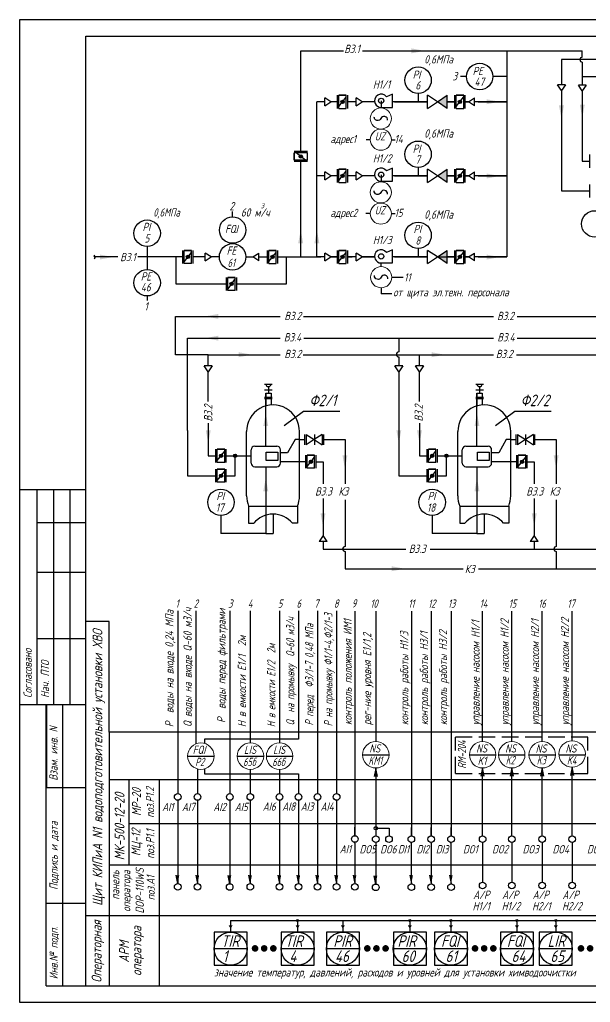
# Model space of a CAD drawing. Header units: millimetres. Extents: x 2 to 738, y -2285 to 308.
# Drawn here: x 1.7 to 174.3, y 10.5 to 307.5 of the extents above; entities that cross this region are included whole.
import ezdxf

# ---------------------------------------------------------------- set-up
doc = ezdxf.new("R2010")
doc.units = ezdxf.units.MM
doc.linetypes.add('GOST2.303 4', pattern=[7, 5, -2, 0])
doc.layers.add('1', color=7, linetype='Continuous')
doc.layers.add('АСУТП', color=7, linetype='Continuous')
for name, color, linetype, lineweight in [('MAIN', 7, 'Continuous', 50), ('Основной', 7, 'Continuous', 50), ('Тонкая', 7, 'Continuous', 30), ('тонкие', 7, 'Continuous', 20)]:
    doc.layers.add(name, color=color, linetype=linetype, lineweight=lineweight)
doc.styles.add('GOST тип А', font='GOST_A.TTF', dxfattribs={"oblique": 15})
doc.styles.get("Standard").update_dxf_attribs({"font": 'GOST_A.TTF', "oblique": 15})
doc.styles.add('АСУТП', font='GOST_A.TTF', dxfattribs={"oblique": 15})

msp = doc.modelspace()

# ---------------------------------------------------------------- hatches: boundary and pattern name
at = {"lineweight": -3}
h = msp.add_hatch(color=7, dxfattribs=at)
edge = h.paths.add_edge_path()
edge.add_arc((99.38, 282.66), 0.5, 0, 360)
for points in [[(128.08, 282.66), (131.08, 284.66), (131.08, 280.66)], [(128.08, 260.27), (131.08, 262.27), (131.08, 258.27)], [(128.08, 235.77), (131.08, 237.77), (131.08, 233.77)]]:
    msp.add_hatch(color=7).paths.add_polyline_path(points)
h = msp.add_hatch(color=7, dxfattribs=at)
edge = h.paths.add_edge_path()
edge.add_arc((134.88, 282.66), 0.5, 0, 360)
h = msp.add_hatch(color=7, dxfattribs=at)
edge = h.paths.add_edge_path()
edge.add_arc((86.75, 266.15), 0.5, 0, 360)
h = msp.add_hatch(color=7, dxfattribs=at)
edge = h.paths.add_edge_path()
edge.add_arc((99.38, 260.27), 0.5, 0, 360)
h = msp.add_hatch(color=7, dxfattribs=at)
edge = h.paths.add_edge_path()
edge.add_arc((134.88, 260.27), 0.5, 0, 360)
h = msp.add_hatch(color=7, dxfattribs=at)
edge = h.paths.add_edge_path()
edge.add_arc((52.62, 235.78), 0.5, 0, 360)
h = msp.add_hatch(color=7, dxfattribs=at)
edge = h.paths.add_edge_path()
edge.add_arc((78.21, 235.78), 0.5, 0, 360)
h = msp.add_hatch(color=7, dxfattribs=at)
edge = h.paths.add_edge_path()
edge.add_arc((99.38, 235.78), 0.5, 0, 360)
h = msp.add_hatch(color=7, dxfattribs=at)
edge = h.paths.add_edge_path()
edge.add_arc((134.88, 235.78), 0.5, 0, 360)
h = msp.add_hatch(color=7, dxfattribs=at)
edge = h.paths.add_edge_path()
edge.add_arc((65.83, 227.62), 0.5, 0, 360)
h = msp.add_hatch(color=7, dxfattribs=at)
edge = h.paths.add_edge_path()
edge.add_arc((62.65, 175.68), 0.5, 0, 360)
h = msp.add_hatch(color=7, dxfattribs=at)
edge = h.paths.add_edge_path()
edge.add_arc((66.91, 175.68), 0.5, 0, 360)
h = msp.add_hatch(color=7, dxfattribs=at)
edge = h.paths.add_edge_path()
edge.add_arc((126.53, 175.68), 0.5, 0, 360)
h = msp.add_hatch(color=7, dxfattribs=at)
edge = h.paths.add_edge_path()
edge.add_arc((130.79, 175.68), 0.5, 0, 360)
h = msp.add_hatch(color=7, dxfattribs=at)
edge = h.paths.add_edge_path()
edge.add_arc((89.82, 173.9), 0.5, 0, 360)
h = msp.add_hatch(color=7, dxfattribs=at)
edge = h.paths.add_edge_path()
edge.add_arc((153.7, 173.9), 0.5, 0, 360)
h = msp.add_hatch(color=7, dxfattribs=at)
edge = h.paths.add_edge_path()
edge.add_arc((62.65, 169.67), 0.5, 0, 360)
h = msp.add_hatch(color=7, dxfattribs=at)
edge = h.paths.add_edge_path()
edge.add_arc((126.53, 169.67), 0.5, 0, 360)
at = {"layer": 'АСУТП'}
for points in [[(66.14, 33.75), (65.54, 32.75), (64.94, 33.75)], [(86.39, 33.75), (85.79, 32.75), (85.19, 33.75)], [(100.09, 33.75), (99.49, 32.75), (98.89, 33.75)], [(120.34, 33.75), (119.74, 32.75), (119.14, 33.75)], [(132.77, 33.75), (132.17, 32.75), (131.57, 33.75)], [(152.73, 33.75), (152.13, 32.75), (151.53, 33.75)], [(164.48, 33.75), (163.88, 32.75), (163.28, 33.75)]]:
    msp.add_hatch(color=7, dxfattribs=at).paths.add_polyline_path(points)
at = {"layer": 'тонкие', "linetype": 'Continuous', "lineweight": 30}
for points in [[(120.24, 298.82), (120.24, 297.32), (124.24, 298.07)], [(142.97, 283.43), (142.97, 281.93), (146.97, 282.68)], [(142.97, 283.43), (142.97, 281.93), (146.97, 282.68)], [(164.84, 281.56), (166.34, 281.56), (165.59, 277.56)], [(171.14, 281.83), (172.64, 281.83), (171.89, 277.83)], [(142.97, 260.99), (142.97, 259.49), (146.97, 260.24)], [(142.97, 260.99), (142.97, 259.49), (146.97, 260.24)], [(85.98, 239.93), (87.48, 239.93), (86.73, 243.93)], [(90.88, 239.91), (92.38, 239.91), (91.63, 243.91)], [(25.99, 236.51), (25.99, 235.01), (29.99, 235.76)], [(142.97, 236.49), (142.97, 234.99), (146.97, 235.74)], [(142.97, 236.49), (142.97, 234.99), (146.97, 235.74)], [(61.84, 218.57), (61.84, 217.07), (57.84, 217.82)], [(61.84, 218.57), (61.84, 217.07), (57.84, 217.82)], [(61.87, 211.99), (61.87, 210.49), (57.87, 211.24)], [(61.87, 211.99), (61.87, 210.49), (57.87, 211.24)], [(68, 206.98), (68, 205.48), (72, 206.23)], [(68, 206.98), (68, 205.48), (72, 206.23)], [(126.33, 206.98), (126.33, 205.48), (130.33, 206.23)], [(126.33, 206.98), (126.33, 205.48), (130.33, 206.23)], [(75.42, 184.64), (76.92, 184.64), (76.17, 188.64)], [(139.3, 184.64), (140.8, 184.64), (140.05, 188.64)], [(58.03, 183.43), (59.53, 183.43), (58.78, 179.43)], [(115.66, 183.43), (117.16, 183.43), (116.41, 179.43)], [(121.91, 183.43), (123.41, 183.43), (122.66, 179.43)], [(99.36, 175.81), (100.86, 175.81), (100.11, 171.81)], [(163.24, 175.81), (164.74, 175.81), (163.99, 171.81)], [(75.42, 164.99), (76.92, 164.99), (76.17, 168.99)], [(139.3, 164.99), (140.8, 164.99), (140.05, 168.99)], [(92.73, 158.3), (94.23, 158.3), (93.48, 154.3)], [(156.61, 158.3), (158.11, 158.3), (157.36, 154.3)], [(114.25, 142.3), (114.25, 140.8), (118.25, 141.55)], [(114.25, 142.3), (114.25, 140.8), (118.25, 141.55)]]:
    msp.add_hatch(color=7, dxfattribs=at).paths.add_polyline_path(points)

# ---------------------------------------------------------------- linework, layer by layer
at = {"color": 7}
for p, q in [((1.75, 10.5), (1.75, 307.5)), ((1.75, 307.5), (622.42, 307.5)), ((1.75, 307.5), (16.08, 307.5)), ((86.73, 267.71), (86.73, 298.1)), ((86.73, 298.1), (99.65, 298.1)), ((105.45, 298.1), (166.58, 298.1)), ((149.08, 298.1), (149.08, 235.77)), ((166.58, 298.1), (171.9, 298.1)), ((171.9, 296.16), (171.9, 298.1)), ((194.51, 295.41), (165.6, 295.41)), ((165.6, 295.41), (165.6, 287.85)), ((171.9, 294.66), (171.9, 290.23)), ((136.86, 290.31), (135.03, 290.31)), ((149.08, 290.31), (144.86, 290.31)), ((194.51, 290.23), (171.9, 290.23)), ((171.9, 290.23), (171.9, 287.75)), ((165.6, 286.05), (165.6, 255.72)), ((171.9, 285.95), (171.9, 264.73)), ((94.07, 282.66), (91.58, 282.66)), ((91.58, 235.77), (91.58, 282.66)), ((97.83, 282.66), (95.87, 282.66)), ((103.53, 282.66), (100.95, 282.66)), ((109.09, 282.66), (105.33, 282.66)), ((111.08, 282.98), (111.08, 280.82)), ((125.08, 282.66), (114.48, 282.66)), ((115.08, 282.66), (125.08, 282.66)), ((131.08, 282.66), (133.33, 282.66)), ((133.33, 282.66), (131.08, 282.66)), ((136.45, 282.66), (137.45, 282.66)), ((137.45, 282.66), (136.45, 282.66)), ((149.08, 282.66), (139.25, 282.66)), ((140.45, 282.66), (149.08, 282.66)), ((107.78, 271.22), (106.5, 271.22)), ((114.18, 271.22), (115.31, 271.22)), ((86.73, 235.77), (86.73, 264.59)), ((171.9, 264.73), (174.15, 264.73)), ((94.07, 260.27), (91.58, 260.27)), ((97.83, 260.27), (95.87, 260.27)), ((103.53, 260.27), (100.95, 260.27)), ((109.08, 260.27), (105.33, 260.27)), ((111.07, 260.64), (111.07, 258.48)), ((125.08, 260.27), (114.47, 260.27)), ((115.08, 260.27), (125.08, 260.27)), ((131.08, 260.27), (133.33, 260.27)), ((133.33, 260.27), (131.08, 260.27)), ((136.45, 260.27), (137.45, 260.27)), ((137.45, 260.27), (136.45, 260.27)), ((149.08, 260.27), (139.25, 260.27)), ((140.45, 260.27), (149.08, 260.27)), ((165.6, 255.72), (174.15, 255.72)), ((107.77, 248.88), (106.48, 248.88)), ((114.17, 248.88), (115.29, 248.88)), ((40.28, 235.77), (40.28, 232)), ((94.07, 235.77), (91.58, 235.77)), ((97.83, 235.77), (95.87, 235.77)), ((103.53, 235.77), (100.95, 235.77)), ((109.08, 235.77), (105.33, 235.77)), ((125.08, 235.77), (114.47, 235.77)), ((115.08, 235.77), (125.08, 235.77)), ((131.08, 235.77), (133.33, 235.77)), ((133.33, 235.77), (131.08, 235.77)), ((136.45, 235.77), (137.45, 235.77)), ((137.45, 235.77), (136.45, 235.77)), ((149.08, 235.77), (139.25, 235.77)), ((140.45, 235.77), (149.08, 235.77)), ((111.07, 232.85), (111.07, 233.96)), ((114.27, 229.65), (117.71, 229.65)), ((40.29, 223.99), (40.29, 222.61)), ((114.27, 224.65), (113.71, 224.65)), ((48.83, 215.98), (48.83, 217.82)), ((48.83, 217.82), (80.53, 217.82)), ((87.58, 217.82), (145.09, 217.82)), ((152.23, 217.82), (204.23, 217.82)), ((48.83, 206.23), (48.83, 215.98)), ((52.54, 207.08), (52.54, 211.27)), ((52.54, 211.27), (80.53, 211.27)), ((52.54, 196.52), (52.54, 211.27)), ((87.68, 211.27), (145.09, 211.27)), ((116.42, 211.27), (116.42, 207.08)), ((152.23, 211.27), (197.73, 211.27)), ((58.79, 206.23), (48.83, 206.23)), ((52.54, 198.32), (52.54, 205.58)), ((58.79, 202.99), (58.79, 206.23)), ((58.79, 206.23), (80.53, 206.23)), ((87.47, 206.23), (145.01, 206.23)), ((87.58, 206.23), (92.86, 206.23)), ((116.42, 205.58), (116.42, 202.91)), ((122.67, 202.99), (122.67, 206.23)), ((151.95, 206.23), (182.91, 206.23)), ((58.79, 192.06), (58.79, 201.11)), ((116.42, 201.11), (116.42, 169.67)), ((122.67, 192.06), (122.67, 201.11)), ((52.54, 183.3), (52.54, 196.52)), ((76.15, 178.65), (76.15, 194.57)), ((140.03, 178.65), (140.03, 194.57)), ((81.76, 184.81), (87.62, 189.2)), ((87.62, 189.2), (98.6, 189.2)), ((145.64, 184.81), (151.5, 189.2)), ((151.5, 189.2), (162.49, 189.2)), ((58.79, 185.59), (58.79, 175.68)), ((122.67, 185.59), (122.67, 175.68)), ((52.54, 183.3), (52.54, 169.67)), ((72.82, 178.58), (79.5, 178.58)), ((85.03, 180.6), (82.77, 176.6)), ((86.37, 180.6), (85.03, 180.6)), ((86.37, 180.6), (88.01, 180.6)), ((93.71, 180.6), (95.4, 180.6)), ((95.4, 180.6), (100.16, 180.6)), ((100.16, 180.6), (100.16, 167.25)), ((136.7, 178.58), (143.38, 178.58)), ((148.91, 180.6), (146.65, 176.6)), ((150.25, 180.6), (148.91, 180.6)), ((150.25, 180.6), (151.89, 180.6)), ((157.59, 180.6), (159.28, 180.6)), ((159.28, 180.6), (164.04, 180.6)), ((164.04, 180.6), (164.04, 167.25)), ((58.79, 175.68), (61.09, 175.68)), ((64.2, 175.68), (71.72, 175.68)), ((66.91, 169.67), (66.91, 175.68)), ((71.72, 173.49), (71.72, 177.48)), ((80.6, 173.49), (80.6, 177.48)), ((82.77, 176.6), (80.6, 176.6)), ((122.67, 175.68), (124.97, 175.68)), ((128.08, 175.68), (135.6, 175.68)), ((130.79, 169.67), (130.79, 175.68)), ((135.6, 173.49), (135.6, 177.48)), ((144.48, 173.49), (144.48, 177.48)), ((146.65, 176.6), (144.48, 176.6)), ((72.82, 172.39), (79.5, 172.39)), ((76.15, 172.4), (76.15, 152.17)), ((88.26, 173.9), (80.6, 173.9)), ((91.37, 173.9), (93.49, 173.9)), ((93.49, 173.9), (93.49, 167.25)), ((136.7, 172.39), (143.38, 172.39)), ((140.03, 172.4), (140.03, 152.17)), ((152.14, 173.9), (144.48, 173.9)), ((155.25, 173.9), (157.37, 173.9)), ((157.37, 173.9), (157.37, 167.25)), ((52.54, 169.67), (61.09, 169.67)), ((64.2, 169.67), (66.91, 169.67)), ((116.42, 169.67), (124.97, 169.67)), ((128.08, 169.67), (130.79, 169.67)), ((93.49, 162.77), (93.49, 151.62)), ((100.16, 162.33), (100.16, 148.26)), ((157.37, 162.77), (157.37, 151.62)), ((164.04, 162.33), (164.04, 148.26)), ((62.62, 157.62), (62.62, 152.17)), ((78.38, 158.03), (78.38, 152.17)), ((126.5, 157.62), (126.5, 152.17)), ((142.26, 158.03), (142.26, 152.17)), ((76.15, 152.17), (62.62, 152.17)), ((76.15, 152.17), (78.38, 152.17)), ((140.03, 152.17), (126.5, 152.17)), ((140.03, 152.17), (142.26, 152.17)), ((93.49, 149.82), (93.49, 147.5)), ((157.37, 149.82), (157.37, 147.5)), ((93.49, 147.5), (118.55, 147.5)), ((100.16, 146.76), (100.16, 141.55)), ((125.88, 147.5), (181.43, 147.5)), ((164.04, 146.76), (164.04, 141.55)), ((100.16, 141.55), (135.87, 141.55)), ((140.55, 141.55), (199.41, 141.55)), ((103.1, 128.76), (103.1, 60.87)), ((120.2, 128.7), (120.2, 60.82)), ((126.2, 128.7), (126.2, 60.82)), ((132.2, 128.7), (132.2, 60.82)), ((141.76, 89.33), (141.76, 128.7)), ((150.56, 89.33), (150.56, 128.7)), ((159.77, 89.33), (159.77, 128.7)), ((168.82, 89.56), (168.82, 128.7)), ((236.53, 92.11), (28.82, 92.11)), ((52.54, 84.9), (60.54, 84.9)), ((60.54, 84.9), (60.54, 84.9)), ((67.54, 84.9), (75.54, 84.9)), ((75.54, 84.9), (75.54, 84.9)), ((76.35, 84.9), (83.68, 84.9)), ((82.35, 84.88), (84.35, 84.88)), ((105.44, 85.31), (113.43, 85.31)), ((137.76, 85.31), (145.76, 85.31)), ((146.56, 85.31), (146.92, 85.31)), ((146.56, 85.31), (154.56, 85.31)), ((141.76, 60.82), (141.76, 81.33)), ((150.56, 60.82), (150.56, 81.33)), ((159.77, 60.82), (159.77, 81.33)), ((168.82, 60.82), (168.82, 81.56)), ((49.54, 71.57), (49.54, 46.39)), ((55.54, 71.57), (55.54, 46.39)), ((65.27, 71.57), (65.27, 46.39)), ((71.5, 71.57), (71.5, 46.39)), ((80.35, 71.57), (80.35, 46.39)), ((86.1, 71.57), (86.1, 46.39)), ((91.85, 71.57), (91.85, 46.39)), ((97.6, 71.57), (97.6, 46.39)), ((103.1, 60.87), (103.1, 63.43)), ((109.44, 63.11), (113.44, 63.11)), ((113.44, 63.11), (113.44, 60.83)), ((120.2, 60.82), (120.2, 63.38)), ((126.2, 60.82), (126.2, 63.38)), ((132.2, 60.82), (132.2, 63.38)), ((103.08, 58.62), (103.08, 58.87)), ((103.08, 58.62), (103.08, 46.39)), ((109.42, 58.83), (109.42, 46.26)), ((120.18, 58.57), (120.18, 58.82)), ((120.18, 58.57), (120.18, 46.33)), ((126.18, 58.57), (126.18, 58.82)), ((126.18, 58.57), (126.18, 46.33)), ((132.18, 58.57), (132.18, 58.82)), ((132.18, 58.57), (132.18, 46.33)), ((141.74, 58.82), (141.74, 46.83)), ((150.54, 58.82), (150.54, 46.83)), ((159.76, 58.82), (159.76, 46.83)), ((168.81, 58.82), (168.81, 46.83)), ((21.75, 36.75), (54.35, 36.75)), ((622.42, 10.5), (1.75, 10.5))]:
    msp.add_line(p, q, dxfattribs=at)
at = {"color": 7, "lineweight": 30}
for p, q in [((21.75, 15.5), (21.75, 302.5)), ((21.75, 302.5), (617.19, 302.5)), ((75.82, 197.36), (78.11, 197.36)), ((76.97, 196.62), (76.97, 194.57)), ((139.71, 197.36), (142, 197.36)), ((140.85, 196.62), (140.85, 194.57)), ((75.82, 195.63), (78.11, 195.63)), ((75.82, 193.45), (78.11, 193.45)), ((76.15, 194.57), (77.78, 194.57)), ((76.15, 194.57), (76.15, 190.75)), ((77.78, 194.57), (77.78, 191.04)), ((139.71, 195.63), (142, 195.63)), ((139.71, 193.45), (142, 193.45)), ((140.03, 194.57), (141.66, 194.57)), ((140.03, 194.57), (140.03, 190.75)), ((141.66, 194.57), (141.66, 191.04)), ((75.82, 193.04), (78.11, 193.04)), ((139.71, 193.04), (142, 193.04)), ((70.37, 163.61), (70.37, 183.01)), ((86.37, 163.61), (86.37, 183.01)), ((134.25, 163.61), (134.25, 183.01)), ((150.25, 163.61), (150.25, 183.01)), ((70.99, 160.46), (85.75, 160.46)), ((70.99, 160.46), (70.99, 155.3)), ((85.75, 160.46), (85.75, 155.3)), ((134.87, 160.46), (149.63, 160.46)), ((134.87, 160.46), (134.87, 155.3)), ((149.63, 160.46), (149.63, 155.3)), ((70.99, 155.3), (72.52, 155.3)), ((85.75, 155.3), (84.22, 155.3)), ((134.87, 155.3), (136.4, 155.3)), ((149.63, 155.3), (148.1, 155.3))]:
    msp.add_line(p, q, dxfattribs=at)
at = {"color": 7, "lineweight": -3}
for p, q in [((122.23, 285.21), (122.23, 282.66)), ((166.8, 287.85), (164.4, 287.85)), ((165.6, 286.05), (164.4, 287.85)), ((166.8, 287.85), (165.6, 286.05)), ((173.1, 287.75), (170.7, 287.75)), ((171.9, 285.95), (170.7, 287.75)), ((173.1, 287.75), (171.9, 285.95)), ((94.07, 281.46), (94.07, 283.86)), ((95.87, 282.66), (94.07, 283.86)), ((94.07, 281.46), (95.87, 282.66)), ((97.83, 280.66), (97.83, 284.66)), ((98.28, 280.66), (98.28, 284.66)), ((98.28, 284.66), (100.53, 284.66)), ((100.53, 284.66), (98.28, 284.66)), ((98.28, 284.66), (99.32, 284.66)), ((98.28, 281.25), (100.49, 284.05)), ((100.53, 280.66), (100.53, 284.66)), ((100.95, 280.66), (100.95, 284.66)), ((103.53, 281.46), (103.53, 283.86)), ((105.33, 282.66), (103.53, 283.86)), ((103.53, 281.46), (105.33, 282.66)), ((125.08, 280.66), (125.08, 284.66)), ((128.08, 282.66), (125.08, 284.66)), ((125.08, 280.66), (128.08, 282.66)), ((128.08, 282.66), (131.08, 284.66)), ((131.08, 280.66), (128.08, 282.66)), ((131.08, 280.66), (131.08, 284.66)), ((133.33, 280.66), (133.33, 284.66)), ((133.78, 280.66), (133.78, 284.66)), ((133.78, 284.66), (136.03, 284.66)), ((136.03, 284.66), (133.78, 284.66)), ((133.78, 284.66), (134.82, 284.66)), ((133.78, 281.25), (135.99, 284.05)), ((136.03, 280.66), (136.03, 284.66)), ((136.45, 280.66), (136.45, 284.66)), ((137.45, 282.66), (139.25, 283.86)), ((139.25, 281.46), (137.45, 282.66)), ((139.25, 281.46), (139.25, 283.86)), ((98.28, 280.66), (100.53, 280.66)), ((133.78, 280.66), (136.03, 280.66)), ((88.75, 267.69), (84.75, 267.69)), ((88.75, 267.29), (84.75, 267.29)), ((84.75, 265.04), (84.75, 267.29)), ((84.75, 267.29), (84.75, 265.04)), ((84.75, 265.04), (84.75, 266.08)), ((88.75, 265.04), (84.75, 265.04)), ((88.75, 264.59), (84.75, 264.59)), ((88.16, 265.04), (85.36, 267.25)), ((88.75, 265.04), (88.75, 267.29)), ((174.15, 262.73), (174.15, 266.73)), ((94.07, 259.07), (94.07, 261.47)), ((95.87, 260.27), (94.07, 261.47)), ((97.83, 258.27), (97.83, 262.27)), ((98.28, 258.27), (98.28, 262.27)), ((98.28, 262.27), (100.53, 262.27)), ((100.53, 262.27), (98.28, 262.27)), ((98.28, 262.27), (99.32, 262.27)), ((98.28, 258.86), (100.49, 261.66)), ((100.53, 258.27), (100.53, 262.27)), ((100.95, 258.27), (100.95, 262.27)), ((103.53, 259.07), (103.53, 261.47)), ((105.33, 260.27), (103.53, 261.47)), ((122.23, 262.82), (122.23, 260.27)), ((125.08, 258.27), (125.08, 262.27)), ((128.08, 260.27), (125.08, 262.27)), ((128.08, 260.27), (131.08, 262.27)), ((131.08, 258.27), (131.08, 262.27)), ((133.33, 258.27), (133.33, 262.27)), ((133.78, 258.27), (133.78, 262.27)), ((133.78, 262.27), (136.03, 262.27)), ((136.03, 262.27), (133.78, 262.27)), ((133.78, 262.27), (134.82, 262.27)), ((133.78, 258.86), (135.99, 261.66)), ((136.03, 258.27), (136.03, 262.27)), ((136.45, 258.27), (136.45, 262.27)), ((137.45, 260.27), (139.25, 261.47)), ((139.25, 259.07), (139.25, 261.47)), ((94.07, 259.07), (95.87, 260.27)), ((103.53, 259.07), (105.33, 260.27)), ((125.08, 258.27), (128.08, 260.27)), ((131.08, 258.27), (128.08, 260.27)), ((139.25, 259.07), (137.45, 260.27)), ((98.28, 258.27), (100.53, 258.27)), ((133.78, 258.27), (136.03, 258.27)), ((174.15, 253.72), (174.15, 257.72)), ((66.13, 247.95), (66.13, 249.49)), ((40.28, 238.19), (40.28, 235.77)), ((51.05, 233.77), (51.05, 237.77)), ((51.47, 233.77), (51.47, 237.77)), ((53.72, 237.77), (51.47, 237.77)), ((51.47, 237.77), (53.72, 237.77)), ((53.72, 237.77), (52.43, 237.77)), ((53.72, 233.77), (53.72, 237.77)), ((54.17, 233.77), (54.17, 237.77)), ((76.66, 233.77), (76.66, 237.77)), ((77.1, 233.77), (77.1, 237.77)), ((77.1, 237.77), (79.36, 237.77)), ((79.36, 237.77), (77.1, 237.77)), ((77.1, 237.77), (78.14, 237.77)), ((79.36, 233.77), (79.36, 237.77)), ((79.77, 233.77), (79.77, 237.77)), ((97.83, 233.77), (97.83, 237.77)), ((98.28, 233.77), (98.28, 237.77)), ((98.28, 237.77), (100.53, 237.77)), ((100.53, 237.77), (98.28, 237.77)), ((98.28, 237.77), (99.32, 237.77)), ((100.53, 233.77), (100.53, 237.77)), ((100.95, 233.77), (100.95, 237.77)), ((122.23, 238.32), (122.23, 235.77)), ((125.08, 233.77), (125.08, 237.77)), ((128.08, 235.77), (125.08, 237.77)), ((128.08, 235.77), (131.08, 237.77)), ((131.08, 233.77), (131.08, 237.77)), ((133.33, 233.77), (133.33, 237.77)), ((133.78, 233.77), (133.78, 237.77)), ((133.78, 237.77), (136.03, 237.77)), ((136.03, 237.77), (133.78, 237.77)), ((133.78, 237.77), (134.82, 237.77)), ((136.03, 233.77), (136.03, 237.77)), ((136.45, 233.77), (136.45, 237.77)), ((48.93, 235.77), (48.93, 227.62)), ((51.47, 234.32), (53.72, 237.16)), ((57.85, 234.57), (57.85, 236.97)), ((59.65, 235.77), (57.85, 236.97)), ((57.85, 234.57), (59.65, 235.77)), ((72.3, 235.77), (74.1, 236.97)), ((74.1, 234.57), (72.3, 235.77)), ((74.1, 234.57), (74.1, 236.97)), ((77.1, 234.36), (79.32, 237.16)), ((82.46, 227.62), (82.46, 235.77)), ((94.07, 234.57), (94.07, 236.97)), ((95.87, 235.77), (94.07, 236.97)), ((94.07, 234.57), (95.87, 235.77)), ((98.28, 234.36), (100.49, 237.16)), ((103.53, 234.57), (103.53, 236.97)), ((105.33, 235.77), (103.53, 236.97)), ((103.53, 234.57), (105.33, 235.77)), ((125.08, 233.77), (128.08, 235.77)), ((131.08, 233.77), (128.08, 235.77)), ((133.78, 234.36), (135.99, 237.16)), ((137.45, 235.77), (139.25, 236.97)), ((139.25, 234.57), (137.45, 235.77)), ((139.25, 234.57), (139.25, 236.97)), ((53.72, 233.77), (51.47, 233.77)), ((77.1, 233.77), (79.36, 233.77)), ((98.28, 233.77), (100.53, 233.77)), ((133.78, 233.77), (136.03, 233.77)), ((64.27, 225.62), (64.27, 229.62)), ((64.68, 225.62), (64.68, 229.62)), ((66.94, 229.62), (64.68, 229.62)), ((64.68, 229.62), (66.94, 229.62)), ((66.94, 229.31), (64.68, 226.17)), ((66.94, 229.62), (65.89, 229.62)), ((66.94, 225.62), (66.94, 229.62)), ((67.38, 225.62), (67.38, 229.62)), ((48.93, 227.62), (64.27, 227.62)), ((67.38, 227.62), (82.46, 227.62)), ((66.94, 225.62), (64.68, 225.62)), ((59.99, 202.91), (57.59, 202.91)), ((58.79, 201.11), (57.59, 202.91)), ((59.99, 202.91), (58.79, 201.11)), ((117.62, 202.91), (115.22, 202.91)), ((116.42, 201.11), (115.22, 202.91)), ((117.62, 202.91), (116.42, 201.11)), ((123.87, 202.91), (121.47, 202.91)), ((122.67, 201.11), (121.47, 202.91)), ((123.87, 202.91), (122.67, 201.11)), ((88.01, 178.97), (88.01, 182.16)), ((88.43, 182.17), (88.43, 178.97)), ((88.43, 182.17), (90.83, 180.57)), ((93.23, 182.17), (90.83, 180.57)), ((90.86, 182.17), (90.86, 178.97)), ((93.23, 182.17), (93.23, 178.97)), ((93.71, 178.97), (93.71, 182.16)), ((151.89, 178.97), (151.89, 182.16)), ((152.31, 182.17), (152.31, 178.97)), ((152.31, 182.17), (154.71, 180.57)), ((157.11, 182.17), (154.71, 180.57)), ((154.74, 182.17), (154.74, 178.97)), ((157.11, 182.17), (157.11, 178.97)), ((157.59, 178.97), (157.59, 182.16)), ((90.83, 180.57), (88.43, 178.97)), ((90.83, 180.57), (93.23, 178.97)), ((154.71, 180.57), (152.31, 178.97)), ((154.71, 180.57), (157.11, 178.97)), ((61.09, 173.68), (61.09, 177.68)), ((61.5, 173.68), (61.5, 177.68)), ((63.76, 177.68), (61.5, 177.68)), ((61.5, 177.68), (63.76, 177.68)), ((61.5, 174.22), (63.76, 177.07)), ((63.76, 177.68), (62.46, 177.68)), ((63.76, 173.68), (63.76, 177.68)), ((64.2, 173.68), (64.2, 177.68)), ((88.26, 171.9), (88.26, 175.9)), ((88.67, 171.9), (88.67, 175.9)), ((90.92, 175.9), (88.67, 175.9)), ((88.67, 175.9), (90.92, 175.9)), ((88.67, 172.44), (90.92, 175.29)), ((90.92, 175.9), (89.63, 175.9)), ((90.92, 171.9), (90.92, 175.9)), ((91.37, 171.9), (91.37, 175.9)), ((124.97, 173.68), (124.97, 177.68)), ((125.38, 173.68), (125.38, 177.68)), ((127.64, 177.68), (125.38, 177.68)), ((125.38, 177.68), (127.64, 177.68)), ((125.38, 174.22), (127.64, 177.07)), ((127.64, 177.68), (126.35, 177.68)), ((127.64, 173.68), (127.64, 177.68)), ((128.08, 173.68), (128.08, 177.68)), ((152.14, 171.9), (152.14, 175.9)), ((152.55, 171.9), (152.55, 175.9)), ((154.81, 175.9), (152.55, 175.9)), ((152.55, 175.9), (154.81, 175.9)), ((152.55, 172.44), (154.81, 175.29)), ((154.81, 175.9), (153.51, 175.9)), ((154.81, 171.9), (154.81, 175.9)), ((155.25, 171.9), (155.25, 175.9)), ((63.76, 173.68), (61.5, 173.68)), ((127.64, 173.68), (125.38, 173.68)), ((61.09, 167.67), (61.09, 171.67)), ((61.5, 167.67), (61.5, 171.67)), ((63.76, 171.67), (61.5, 171.67)), ((61.5, 171.67), (63.76, 171.67)), ((61.5, 168.21), (63.76, 171.06)), ((63.76, 171.67), (62.46, 171.67)), ((63.76, 167.67), (63.76, 171.67)), ((64.2, 167.67), (64.2, 171.67)), ((90.92, 171.9), (88.67, 171.9)), ((124.97, 167.67), (124.97, 171.67)), ((125.38, 167.67), (125.38, 171.67)), ((127.64, 171.67), (125.38, 171.67)), ((125.38, 171.67), (127.64, 171.67)), ((125.38, 168.21), (127.64, 171.06)), ((127.64, 171.67), (126.35, 171.67)), ((127.64, 167.67), (127.64, 171.67)), ((128.08, 167.67), (128.08, 171.67)), ((154.81, 171.9), (152.55, 171.9)), ((63.76, 167.67), (61.5, 167.67)), ((127.64, 167.67), (125.38, 167.67)), ((93.49, 151.62), (92.29, 149.82)), ((94.69, 149.82), (93.49, 151.62)), ((157.37, 151.62), (156.17, 149.82)), ((158.57, 149.82), (157.37, 151.62)), ((94.69, 149.82), (92.29, 149.82)), ((158.57, 149.82), (156.17, 149.82))]:
    msp.add_line(p, q, dxfattribs=at)
for p, q in [((111.07, 226.45), (111.07, 224.65)), ((114.27, 224.65), (111.07, 224.65)), ((28.82, 125.57), (21.75, 125.57)), ((28.82, 118.32), (28.82, 125.57)), ((28.82, 92.11), (28.82, 118.32)), ((86.1, 90.07), (57.68, 90.07)), ((57.68, 90.07), (57.68, 88.82)), ((57.68, 88.82), (57.68, 88.76)), ((57.68, 81.09), (57.68, 79.57)), ((57.68, 79.57), (86.1, 79.57))]:
    msp.add_line(p, q)
at = {"color": 7, "linetype": 'GOST2.303 4'}
for p, q in [((133.56, 79.66), (133.56, 90.61)), ((173.58, 90.61), (133.56, 90.61)), ((173.58, 79.66), (173.58, 90.61)), ((133.56, 79.66), (173.58, 79.66))]:
    msp.add_line(p, q, dxfattribs=at)
at = {"color": 7, "linetype": 'Continuous'}
for p, q in [((155.83, 85.33), (163.83, 85.33)), ((164.83, 85.33), (172.82, 85.33)), ((109.42, 81.21), (108.92, 78.71)), ((109.92, 78.71), (109.42, 81.21)), ((109.44, 79.19), (109.44, 81.33)), ((141.76, 81.33), (141.26, 78.83)), ((142.26, 78.83), (141.76, 81.33)), ((150.56, 81.33), (150.06, 78.83)), ((151.06, 78.83), (150.56, 81.33)), ((159.77, 81.33), (159.27, 78.83)), ((160.27, 78.83), (159.77, 81.33)), ((168.82, 81.56), (168.32, 79.06)), ((169.32, 79.06), (168.82, 81.56)), ((49.02, 48.89), (49.52, 46.39)), ((55.03, 48.89), (55.53, 46.39)), ((64.74, 48.86), (65.24, 46.36)), ((70.98, 48.89), (71.48, 46.39)), ((79.83, 48.89), (80.33, 46.39)), ((85.58, 48.89), (86.08, 46.39)), ((91.33, 48.89), (91.83, 46.39)), ((97.08, 48.89), (97.58, 46.39)), ((102.58, 48.89), (103.08, 46.39)), ((108.9, 48.76), (109.4, 46.26)), ((119.7, 48.93), (120.2, 46.43)), ((125.7, 48.93), (126.2, 46.43)), ((131.7, 48.93), (132.2, 46.43))]:
    msp.add_line(p, q, dxfattribs=at)
at = {"color": 7, "lineweight": -3}
msp.add_lwpolyline([(24.45, 236.35), (24.18, 236.03), (24.54, 235.51), (24.24, 235.21)], dxfattribs=at)
at = {"color": 7}
for points in [[(76.33, 176.74), (79.83, 176.74), (79.83, 174.28), (76.33, 174.28)], [(140.21, 176.74), (143.72, 176.74), (143.72, 174.28), (140.21, 174.28)]]:
    msp.add_lwpolyline(points, close=True, dxfattribs=at)
at = {"color": 7, "lineweight": -3}
for centre in [(99.38, 282.66), (134.88, 282.66), (86.75, 266.15), (99.38, 260.27), (134.88, 260.27), (52.62, 235.78), (78.21, 235.78), (99.38, 235.78), (134.88, 235.78), (65.83, 227.62), (62.65, 175.68), (66.91, 175.68), (126.53, 175.68), (130.79, 175.68), (89.82, 173.9), (153.7, 173.9), (62.65, 169.67), (126.53, 169.67)]:
    msp.add_circle(centre, 0.5, dxfattribs=at)
at = {"color": 7, "lineweight": 30}
for centre in [(111.08, 282.98), (111.07, 260.64), (111.07, 235.96)]:
    msp.add_circle(centre, 0.8, dxfattribs=at)
at = {"color": 7, "linetype": 'Continuous'}
for centre, radius in [((49.54, 72.57), 1), ((55.54, 72.57), 1), ((65.27, 72.57), 1), ((71.5, 72.57), 1), ((80.35, 72.57), 1), ((86.1, 72.57), 1), ((91.85, 72.57), 1), ((97.6, 72.57), 1), ((109.46, 63.11), 0.509), ((103.1, 59.87), 1), ((109.42, 59.83), 1), ((113.44, 59.83), 1), ((120.2, 59.82), 1), ((126.2, 59.82), 1), ((132.2, 59.82), 1), ((141.76, 59.82), 1), ((150.56, 59.82), 1), ((159.78, 59.82), 1), ((168.82, 59.82), 1), ((49.54, 45.39), 1), ((55.54, 45.39), 1), ((65.26, 45.36), 1), ((71.5, 45.39), 1), ((80.35, 45.39), 1), ((86.1, 45.39), 1), ((91.85, 45.39), 1), ((97.6, 45.39), 1), ((103.1, 45.39), 1), ((109.42, 45.26), 1), ((120.2, 45.33), 1), ((126.2, 45.33), 1), ((132.2, 45.33), 1), ((141.76, 45.83), 1), ((150.56, 45.83), 1), ((159.78, 45.83), 1), ((168.82, 45.83), 1)]:
    msp.add_circle(centre, radius, dxfattribs=at)
at = {"color": 7}
for centre, radius, start, end in [((171.9, 295.41), 0.75, 90, 270), ((116.42, 206.33), 0.75, 90, 270), ((72.82, 177.48), 1.1, 90, 180), ((79.5, 177.48), 1.1, 0, 90), ((136.7, 177.48), 1.1, 90, 180), ((143.38, 177.48), 1.1, 0, 90), ((72.82, 173.49), 1.1, 180, 270), ((79.5, 173.49), 1.1, 270, 0), ((136.7, 173.49), 1.1, 180, 270), ((143.38, 173.49), 1.1, 270, 0), ((100.16, 147.51), 0.75, 90, 270), ((164.04, 147.51), 0.75, 90, 270)]:
    msp.add_arc(centre, radius, start, end, dxfattribs=at)
at = {"color": 7, "lineweight": 30}
for centre, radius, start, end in [((76.97, 197.39), 0.77, 182.3862, 357.6138), ((140.85, 197.39), 0.77, 182.3862, 357.6138), ((78.37, 183.06), 8, 359.5862, 180.4138), ((142.25, 183.06), 8, 359.5862, 180.4138), ((78.37, 163.55), 8, 179.5862, 202.7006), ((78.37, 163.55), 8, 337.2994, 0.4138), ((142.25, 163.55), 8, 179.5862, 202.7006), ((142.25, 163.55), 8, 337.2994, 0.4138), ((78.37, 150.42), 7.62, 39.8542, 140.1458), ((142.25, 150.42), 7.62, 39.8542, 140.1458)]:
    msp.add_arc(centre, radius, start, end, dxfattribs=at)
at = {"color": 7, "lineweight": 30, "extrusion": (0, 0, -1)}
for centre in [(110, 277.89), (109.98, 255.55), (110.08, 229.92)]:
    msp.add_ellipse(centre, major_axis=(-0.987, 0.264), ratio=0.894666, start_param=3.141593, end_param=6.283185, dxfattribs=at)
at = {"color": 7, "lineweight": 30}
for centre in [(111.97, 277.36), (111.96, 255.02), (112.06, 229.39)]:
    msp.add_ellipse(centre, major_axis=(-0.987, 0.264), ratio=0.894666, start_param=3.141593, end_param=6.283185, dxfattribs=at)
at = {"color": 7, "linetype": 'Continuous'}
for points in [[(109.92, 78.71), (109.42, 81.21), (108.92, 78.71)], [(142.26, 78.83), (141.76, 81.33), (141.26, 78.83)], [(151.06, 78.83), (150.56, 81.33), (150.06, 78.83)], [(160.27, 78.83), (159.77, 81.33), (159.27, 78.83)], [(169.32, 79.06), (168.82, 81.56), (168.32, 79.06)], [(49.02, 48.89), (49.52, 46.39), (50.02, 48.89)], [(55.03, 48.89), (55.53, 46.39), (56.03, 48.89)], [(64.74, 48.86), (65.24, 46.36), (65.74, 48.86)], [(70.98, 48.89), (71.48, 46.39), (71.98, 48.89)], [(79.83, 48.89), (80.33, 46.39), (80.83, 48.89)], [(85.58, 48.89), (86.08, 46.39), (86.58, 48.89)], [(91.33, 48.89), (91.83, 46.39), (92.33, 48.89)], [(97.08, 48.89), (97.58, 46.39), (98.08, 48.89)], [(102.58, 48.89), (103.08, 46.39), (103.58, 48.89)], [(108.9, 48.76), (109.4, 46.26), (109.9, 48.76)], [(119.7, 48.93), (120.2, 46.43), (120.7, 48.93)], [(125.7, 48.93), (126.2, 46.43), (126.7, 48.93)], [(131.7, 48.93), (132.2, 46.43), (132.7, 48.93)]]:
    msp.add_solid(points, dxfattribs=at)
at = {"layer": 'MAIN', "color": 7, "linetype": 'Continuous', "lineweight": 30}
for p, q in [((114.48, 284.98), (112.68, 284.18)), ((114.48, 280.98), (114.48, 284.98)), ((111.08, 280.98), (114.48, 280.98)), ((114.47, 262.64), (112.67, 261.84)), ((114.47, 258.64), (114.47, 262.64)), ((111.07, 258.64), (114.47, 258.64)), ((114.47, 237.96), (112.67, 237.16)), ((114.47, 233.96), (114.47, 237.96)), ((111.07, 233.96), (114.47, 233.96)), ((1.74, 165.5), (21.74, 165.5)), ((6.93, 165.5), (6.93, 100.5)), ((11.93, 165.5), (11.93, 100.5)), ((16.93, 165.5), (16.93, 100.5)), ((6.93, 155.5), (21.74, 155.5)), ((6.93, 140.5), (21.74, 140.5)), ((6.93, 120.5), (21.74, 120.5)), ((1.74, 100.5), (21.74, 100.5)), ((14.74, 100.48), (14.74, 15.48)), ((9.74, 75.48), (21.74, 75.48)), ((9.74, 15.48), (9.74, 75.48)), ((9.74, 40.48), (21.74, 40.48)), ((9.74, 15.48), (617.19, 15.48))]:
    msp.add_line(p, q, dxfattribs=at)
at = {"layer": 'MAIN', "color": 7, "linetype": 'Continuous', "lineweight": -3}
for p, q in [((31.48, 235.77), (24.36, 235.77)), ((51.05, 235.77), (37.44, 235.77)), ((57.85, 235.77), (54.11, 235.77)), ((62.13, 235.77), (59.65, 235.77)), ((70.13, 235.77), (72.3, 235.77)), ((74.1, 235.77), (76.66, 235.77)), ((79.77, 235.77), (92.87, 235.77)), ((95.87, 235.77), (97.83, 235.77)), ((100.95, 235.77), (102.33, 235.77)), ((105.33, 235.77), (109.08, 235.77)), ((115.08, 235.77), (125.08, 235.77)), ((128.08, 235.77), (133.33, 235.77)), ((136.45, 235.77), (137.45, 235.77)), ((140.45, 235.77), (148.7, 235.77)), ((49.54, 128.8), (49.54, 80.18)), ((55.04, 128.8), (55.04, 88.63)), ((65.27, 128.8), (65.27, 80.18)), ((71.5, 128.8), (71.5, 88.92)), ((80.35, 128.8), (80.35, 88.9)), ((86.1, 128.8), (86.1, 90.07)), ((91.85, 128.8), (91.85, 80.18)), ((97.6, 128.8), (97.6, 80.18)), ((109.44, 128.7), (109.44, 89.33)), ((28.82, 92.11), (28.82, 15.48)), ((49.54, 82.37), (49.54, 73.57)), ((55.54, 81.05), (55.54, 73.57)), ((65.27, 82.37), (65.27, 73.57)), ((71.5, 80.92), (71.5, 80.18)), ((71.5, 80.92), (71.5, 73.57)), ((80.35, 80.9), (80.35, 73.57)), ((91.85, 82.37), (91.85, 73.57)), ((97.6, 82.37), (97.6, 73.57)), ((109.44, 80.92), (109.44, 60.83)), ((28.82, 77.83), (310.43, 77.83)), ((34.74, 77.88), (34.74, 52.13)), ((43.92, 77.83), (43.92, 15.5)), ((86.1, 79.57), (86.1, 73.57)), ((34.74, 64.6), (310.43, 64.6)), ((28.82, 52.08), (310.43, 52.08)), ((32.85, 36.75), (310.43, 36.75))]:
    msp.add_line(p, q, dxfattribs=at)
at = {"layer": 'MAIN', "color": 7, "linetype": 'Continuous', "lineweight": 40}
msp.add_line((9.74, 100.48), (9.74, 75.48), dxfattribs=at)
at = {"layer": 'MAIN', "color": 7, "linetype": 'Continuous', "lineweight": 30}
for centre, start, end in [((111.08, 282.98), 36.8699, 203.5782), ((111.08, 282.98), 203.5782, 270), ((111.07, 260.64), 36.8699, 203.5782), ((111.07, 260.64), 203.5782, 270), ((111.07, 235.96), 36.8699, 203.5782), ((111.07, 235.96), 203.5782, 270)]:
    msp.add_arc(centre, 2, start, end, dxfattribs=at)
at = {"layer": 'АСУТП', "color": 7}
for p, q in [((65.54, 35.19), (184.23, 35.19)), ((65.54, 35.19), (65.54, 31.72)), ((85.79, 35.19), (85.79, 31.72)), ((99.49, 35.19), (99.49, 31.72)), ((119.74, 35.19), (119.74, 31.72)), ((132.17, 35.19), (132.17, 31.72)), ((152.13, 35.19), (152.13, 31.72)), ((163.88, 35.19), (163.88, 31.72)), ((60.54, 31.72), (60.54, 21.72)), ((70.54, 31.72), (60.54, 31.72)), ((70.54, 21.72), (70.54, 31.72)), ((80.87, 31.72), (80.87, 21.72)), ((90.79, 31.72), (80.87, 31.72)), ((90.79, 21.72), (90.79, 31.72)), ((94.49, 31.72), (94.49, 21.72)), ((104.49, 31.72), (94.49, 31.72)), ((104.49, 21.72), (104.49, 31.72)), ((114.83, 31.72), (114.83, 21.72)), ((124.74, 31.72), (114.83, 31.72)), ((124.74, 21.72), (124.74, 31.72)), ((127.17, 31.72), (127.17, 21.72)), ((137.17, 31.72), (127.17, 31.72)), ((137.17, 21.72), (137.17, 31.72)), ((147.13, 31.72), (147.13, 21.72)), ((157.13, 31.72), (147.13, 31.72)), ((157.13, 21.72), (157.13, 31.72)), ((158.88, 31.72), (158.88, 21.72)), ((168.88, 31.72), (158.88, 31.72)), ((168.88, 21.72), (168.88, 31.72)), ((70.54, 26.72), (60.54, 26.72)), ((90.79, 26.72), (80.87, 26.72)), ((104.49, 26.72), (94.49, 26.72)), ((124.74, 26.72), (114.83, 26.72)), ((137.17, 26.72), (127.17, 26.72)), ((157.13, 26.72), (147.13, 26.72)), ((168.88, 26.72), (158.88, 26.72)), ((60.54, 21.72), (70.54, 21.72)), ((80.87, 21.72), (90.79, 21.72)), ((94.49, 21.72), (104.49, 21.72)), ((114.83, 21.72), (124.74, 21.72)), ((127.17, 21.72), (137.17, 21.72)), ((147.13, 21.72), (157.13, 21.72)), ((158.88, 21.72), (168.88, 21.72))]:
    msp.add_line(p, q, dxfattribs=at)
at = {"layer": 'АСУТП', "color": 7, "lineweight": 30}
for centre in [(85.79, 35.19), (119.74, 35.19), (132.17, 35.19), (152.13, 35.19), (163.88, 35.19)]:
    msp.add_circle(centre, 0.3, dxfattribs=at)
at = {"layer": 'АСУТП', "color": 7}
for centre in [(65.54, 26.72), (85.79, 26.72), (99.49, 26.72), (119.74, 26.72), (132.17, 26.72), (152.13, 26.72), (163.88, 26.72)]:
    msp.add_circle(centre, 5, dxfattribs=at)
at = {"layer": 'Основной', "color": 7, "lineweight": -3}
msp.add_line((168.82, 89.56), (168.82, 90.78), dxfattribs=at)
at = {"layer": 'Тонкая', "color": 7, "lineweight": -3, "const_width": 1}
for points in [[(72.43, 26.8, 1), (73.43, 26.8, 1)], [(75.19, 26.8, 1), (76.19, 26.8, 1)], [(77.96, 26.8, 1), (78.96, 26.8, 1)], [(106.38, 26.8, 1), (107.38, 26.8, 1)], [(109.14, 26.8, 1), (110.14, 26.8, 1)], [(111.91, 26.8, 1), (112.91, 26.8, 1)], [(138.96, 26.8, 1), (139.96, 26.8, 1)], [(141.72, 26.8, 1), (142.72, 26.8, 1)], [(144.49, 26.8, 1), (145.49, 26.8, 1)], [(171, 26.8, 1), (172, 26.8, 1)], [(173.76, 26.8, 1), (174.76, 26.8, 1)]]:
    msp.add_lwpolyline(points, format="xyb", close=True, dxfattribs=at)
at = {"layer": 'тонкие', "color": 7, "linetype": 'Continuous', "lineweight": -3}
msp.add_line((40.28, 238.96), (40.28, 238.19), dxfattribs=at)
for centre in [(140.86, 290.31), (122.23, 289.21), (122.23, 266.82), (175.68, 245.76), (40.29, 242.95), (66.15, 243.91), (122.23, 242.32), (66.13, 235.8), (40.29, 227.99), (62.62, 161.62), (126.5, 161.62)]:
    msp.add_circle(centre, 4, dxfattribs=at)
at = {"layer": 'тонкие', "color": 7, "linetype": 'Continuous'}
for centre, radius in [((110.98, 277.62), 3.2), ((110.98, 271.22), 3.2), ((110.97, 255.29), 3.2), ((110.97, 248.88), 3.2), ((111.07, 229.65), 3.2), ((109.44, 85.33), 4), ((141.76, 85.33), 4), ((150.56, 85.33), 4), ((159.77, 85.33), 4), ((168.82, 85.56), 4), ((56.54, 84.92), 4), ((71.54, 84.92), 4), ((80.35, 84.9), 4)]:
    msp.add_circle(centre, radius, dxfattribs=at)

# ---------------------------------------------------------------- texts
at = {"color": 7, "linetype": 'Continuous', "style": 'GOST тип А', "oblique": 15}
for s, height, p in [('0,6МПа', 2.5, (124.1, 294.25)), ('0,6МПа', 2.5, (124.1, 271.86)), ('60 м/ч', 2.5, (68.65, 247.99)), ('3', 1.5, (74.68, 250.49)), ('0,6МПа', 2.5, (124.1, 247.36)), ('NS', 2.5, (148.54, 85.99)), ('NS', 2.5, (157.77, 85.97)), ('NS', 2.5, (166.8, 85.97))]:
    msp.add_text(s, height=height, dxfattribs=at).set_placement(p)
for s, width, p in [('0,6МПа', 0.8, (42.16, 247.99)), ('Р2', 0.9, (54.82, 81.93)), ('65б', 0.9, (69.32, 81.93)), ('66б', 0.9, (78.13, 81.91)), ('KM1', 0.9, (107.22, 82.34)), ('K2', 0.9, (148.74, 82.44)), ('K3', 0.9, (158.12, 82.44)), ('K4', 0.9, (167.26, 82.44))]:
    msp.add_text(s, height=2.5, dxfattribs=dict(at, width=width)).set_placement(p)
at = {"color": 7, "linetype": 'Continuous', "oblique": 15}
for s, p in [('контроль положения ИМ1', (102.18, 94.33)), ('управление насосом Н1/1', (140.84, 94.28)), ('управление насосом Н1/2', (149.64, 94.28)), ('управление насосом Н2/1', (158.85, 94.28)), ('управление насосом Н2/2', (167.91, 94.28)), ('рег-ние уровня Е1/1,2', (108.06, 94.28)), ('контроль работы Н1/3', (119.28, 94.28)), ('контроль работы Н3/1', (125.28, 94.28)), ('контроль работы Н3/2', (131.03, 94.28))]:
    msp.add_text(s, height=2.5, rotation=90, dxfattribs=at).set_placement(p)
at = {"layer": '1', "color": 7, "linetype": 'Continuous', "oblique": 15}
for s, p in [('A/Р', (138.91, 41.76)), ('A/Р', (147.66, 41.76)), ('A/Р', (156.87, 41.76)), ('A/Р', (165.92, 41.76)), ('Н1/1', (138.7, 38.31)), ('Н1/2', (147.5, 38.31)), ('Н2/1', (156.72, 38.31)), ('Н2/2', (165.77, 38.31))]:
    msp.add_text(s, height=2.5, dxfattribs=at).set_placement(p)
at = {"layer": 'MAIN', "color": 7, "linetype": 'Continuous', "lineweight": -3, "oblique": 15}
for s, p in [('В3.1', (99.92, 297.43)), ('В3.1', (32.14, 234.5)), ('В3.2', (81.79, 216.7)), ('В3.2', (146.14, 216.7)), ('В3.4', (81.65, 210.26)), ('В3.4', (146.2, 210.26)), ('В3.2', (81.79, 205.22)), ('В3.2', (145.77, 205.22)), ('В3.3', (91.09, 163.67)), ('К3', (98.16, 163.67)), ('В3.3', (154.97, 163.67)), ('К3', (162.04, 163.67)), ('В3.3', (119.45, 146.33)), ('К3', (136.38, 140.22))]:
    msp.add_text(s, height=2.5, dxfattribs=at).set_placement(p)
for s, height, p in [('В3.2', 2.5, (60, 186.04)), ('В3.2', 2.5, (123.66, 186.04)), ('Щит КИПиА N1 водоподготовительной установки ХВО', 3, (26.78, 39.65)), ('Согласовано', 2.5, (5.41, 102.5)), ('Нач. ПТО', 2.5, (10.66, 102.5)), ('Взам. инв. N', 2.5, (13.21, 77.48)), ('Подпись и дата', 2.5, (13.26, 44.48)), ('Инв.№ подп.', 2.5, (13.26, 17.48))]:
    msp.add_text(s, height=height, rotation=90, dxfattribs=at).set_placement(p)
at = {"layer": 'MAIN', "color": 7, "linetype": 'Continuous', "lineweight": -3, "style": 'GOST тип А', "oblique": 15}
for s, height, p in [('МР-20', 2.7, (38.43, 66.83)), (' поз.Р1.2', 2.5, (42.42, 64.98)), ('МК-500-12-20', 3, (33.46, 53.42)), ('МЦ-12', 2.7, (38.25, 54.72)), (' поз.Р1.1', 2.5, (42.46, 52.58))]:
    msp.add_text(s, height=height, rotation=90, dxfattribs=at).set_placement(p)
at = {"layer": 'АСУТП', "color": 7, "linetype": 'Continuous', "style": 'АСУТП', "oblique": 15}
for s, height, p in [('TIR', 3.5, (62.66, 27.25)), ('ТIR', 3.5, (82.06, 27.25)), ('PIR', 3.5, (96.61, 27.25)), ('PIR', 3.5, (116.01, 27.25)), ('FQI', 3.5, (129.18, 27.25)), ('FQI', 3.5, (149.1, 27.25)), ('LIR', 3.5, (161.41, 27.25)), ('1', 3.5, (63.17, 22.7)), ('4', 3.5, (83.32, 22.7)), ('46', 3.5, (97.12, 22.7)), ('60', 3.5, (117.27, 22.7)), ('61', 3.5, (130.55, 22.7)), ('64', 3.5, (150.51, 22.7)), ('65', 3.5, (162.26, 22.7)), ('значение температур, давлений, расходов и уровней для установки химводоочистки ', 2.5, (60.53, 18.31))]:
    msp.add_text(s, height=height, dxfattribs=at).set_placement(p)
at = {"layer": 'тонкие', "color": 7, "linetype": 'Continuous', "lineweight": -3, "oblique": 15}
for s, height, p in [('PI', 2.5, (120.6, 289.62)), ('3', 2.5, (132.64, 289.17)), ('PE', 2.5, (138.73, 290.72)), ('6', 2.5, (121.42, 286.39)), ('47', 2.5, (139.3, 287.49)), ('PI', 2.5, (120.6, 267.23)), ('7', 2.5, (121.42, 264)), ('2', 2.5, (65.21, 249.87)), ('PI', 2.5, (38.91, 243.61)), ('PI', 2.5, (120.85, 242.98)), ('5', 2.5, (39.48, 240.13)), ('8', 2.5, (121.42, 239.5)), ('FE', 2.5, (64.34, 236.46)), ('PE', 2.5, (38.38, 228.64)), ('46', 2.5, (38.38, 225.39)), ('1 ', 2.5, (39.48, 219.6)), ('Ф2/1', 3.5, (89.36, 190.68)), ('Ф2/2', 3.5, (153.24, 190.68)), ('PI', 2.5, (61.24, 162.28)), ('PI', 2.5, (125.12, 162.28)), ('17', 2.5, (61.04, 158.8)), ('18', 2.5, (124.92, 158.8))]:
    msp.add_text(s, height=height, dxfattribs=at).set_placement(p)
at = {"layer": 'тонкие', "color": 7, "linetype": 'Continuous', "oblique": 15}
for s, p in [('Н1/1', (108.56, 286.66)), ('адрес1', (95.71, 270.18)), ('14', (115.08, 270.18)), ('Н1/2', (108.56, 264.32)), ('адрес2', (95.7, 247.85)), ('15', (115.07, 247.85)), ('Н1/3', (108.56, 239.65)), ('11', (117.98, 228.38)), ('от щита эл.техн. персонала', (114.73, 223.88)), ('FQI', (54.07, 85.58)), ('LIS', (69.57, 85.58)), ('LIS', (78.38, 85.56)), ('NS', (107.47, 85.99)), ('NS', (139.79, 85.99)), ('K1', (140.24, 82.26)), (' AI1', (43.53, 68.3)), (' AI7', (49.53, 68.3)), (' AI2', (59.01, 68.3)), (' AI5', (65.51, 68.3)), (' AI6', (73.96, 68.42)), (' AI8', (79.83, 68.42)), (' AI3', (85.44, 68.42)), (' AI4', (91.46, 68.42)), (' AI1', (97.24, 55.57)), ('   DO5', (100.67, 55.52)), ('   DO6', (106.92, 55.52)), (' DI1', (114.83, 55.52)), (' DI2', (120.47, 55.52)), (' DI3', (126.32, 55.52)), (' DO1', (134.53, 55.52)), (' DO2', (143.33, 55.52)), (' DO3', (152.55, 55.52)), (' DO4', (161.6, 55.52)), (' DO7', (172.03, 55.52))]:
    msp.add_text(s, height=2.5, dxfattribs=at).set_placement(p)
at = {"layer": 'тонкие', "color": 7, "linetype": 'Continuous', "oblique": 15, "width": 0.8}
for s, p in [('UZ', (109.18, 270.98)), ('UZ', (109.16, 248.64)), ('1', (48.9, 129.77)), ('2', (54.38, 129.77)), ('3', (64.81, 129.77)), ('4', (70.75, 129.77)), ('5', (79.83, 129.77)), ('6', (85.47, 129.77)), ('7', (90.8, 129.77)), ('8', (96.76, 129.77)), ('9', (102.18, 129.83)), ('10', (107.81, 129.77)), ('11', (119.27, 129.77)), ('12', (125.27, 129.77)), ('13', (131.27, 129.77)), ('14', (140.84, 129.77)), ('15', (149.63, 129.77)), ('16', (158.59, 129.77)), ('17', (167.38, 129.77))]:
    msp.add_text(s, height=2.5, dxfattribs=at).set_placement(p)
at = {"layer": 'тонкие', "color": 7, "linetype": 'Continuous', "lineweight": -3, "style": 'GOST тип А', "oblique": 15}
msp.add_text('FQI', height=2.5, dxfattribs=at).set_placement((63.85, 242.99))
at = {"layer": 'тонкие', "color": 7, "linetype": 'Continuous', "lineweight": -3, "oblique": 15, "width": 0.8}
msp.add_text('61', height=2.5, dxfattribs=at).set_placement((64.6, 232.77))
at = {"layer": 'тонкие', "color": 7, "linetype": 'Continuous', "oblique": 15}
for s, height, p in [('P  воды на входе 0,24 МПа', 2.5, (48.27, 93.68)), ('Q воды на входе Q-60 м3/ч', 2.5, (53.77, 93.68)), ('P  воды перед фильтрами', 2.5, (64, 94.93)), ('H в емкости E1/1  2м ', 2.5, (70.23, 93.68)), (' оператора', 2.5, (35.21, 36.59)), ('DOP-110WS ', 2.5, (39.31, 37.34)), ('панель ', 2.5, (31.87, 41.53)), (' поз.A1', 2.5, (42.6, 40.06)), ('Операторная', 3, (26.5, 16.44)), ('оператора', 3, (38.57, 18.5)), ('АРМ ', 3, (34.82, 22.5))]:
    msp.add_text(s, height=height, rotation=90, dxfattribs=at).set_placement(p)
for s, width, p in [('P на промывку Ф1/1-4,Ф2/1-3 ', 0.9, (96.33, 93.93)), ('Q  на промывку  Q-60 м3/ч ', 0.9, (84.83, 94.18)), ('P перед  Ф3/1-7 0,48 МПа ', 0.9, (90.58, 94.18)), ('H в емкости E1/2  2м ', 0.9, (79.08, 93.68)), ('RM-204', 0.8, (136.75, 81.12))]:
    msp.add_text(s, height=2.5, rotation=90, dxfattribs=dict(at, width=width)).set_placement(p)

doc.saveas('drawing.dxf')
